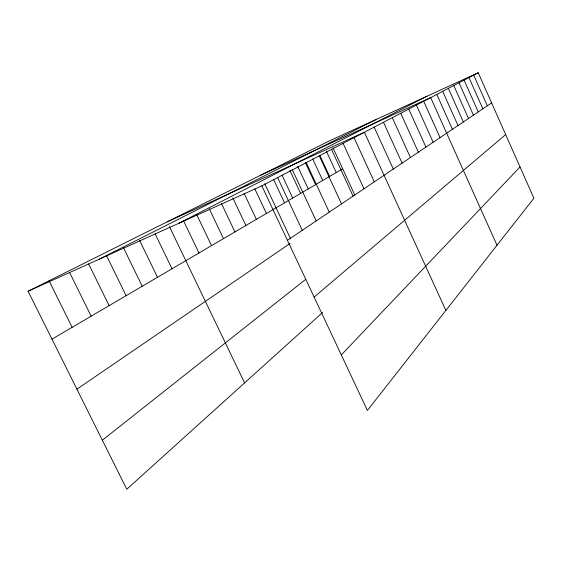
<?xml version="1.0" encoding="UTF-8"?>
<svg xmlns="http://www.w3.org/2000/svg" width="562" height="562" viewBox="0 0 562 562"><rect width="100%" height="100%" fill="white"/><g stroke="black" fill="none" stroke-linecap="round" stroke-linejoin="round"><path stroke-width="0.84" d="M341.31 354.924L520.04 166.984M322.609 312.493L126.787 489.242L28.1 291.249L329.739 140.718L478.241 72.758L533.9 198.238L367.4 410.436L261.843 185.86L478.241 72.758M314.116 297.073L505.667 134.585M102.347 440.215L305.84 279.244M76.91 389.178L289.992 243.515M287.421 240.276L491.624 102.93M51.971 339.139L342.68 168.769M178.491 223.444L427.036 96.193M99.263 259.166L376.596 119.27M260.712 175.161L430.675 97.619L497.012 245.257M167.139 221.864L364.38 132.267L445.87 310.428M28.1 291.249L261.843 185.86M49.063 280.789L72.133 327.316M69.597 272.486L91.156 316.174M88.656 263.971L109.119 305.644M106.295 255.141L126.113 295.682M123.408 247.61L142.214 286.248M139.636 240.452L157.493 277.291M155.063 233.694L172.014 268.784M183.444 220.585L198.976 252.984M169.38 226.521L244.618 382.891M196.819 214.867L211.523 245.636M209.226 208.664L223.493 238.618M232.808 197.873L245.889 225.495M221.463 203.528L234.937 231.909M244.048 193.251L256.37 219.349M264.73 183.711L290.666 238.941M254.832 188.874L266.416 213.462M282.04 175.204L292.718 198.049M277.628 177.613L302.279 230.287M273.546 179.376L284.541 202.84M297.698 166.324L308.236 188.958M292.395 169.893L316.195 220.929M289.873 170.398L300.614 193.419M319.279 155.843L341.52 203.894M312.739 158.997L322.7 180.472M306.255 162.65L329.248 212.148M305.349 162.587L315.591 184.645M332.971 147.729L354.826 195.119M331.538 149.436L353.084 196.117M326.36 151.171L336.238 172.548M319.799 155.309L329.578 176.447M343.108 143.387L363.986 188.783M354.039 137.676L374.299 181.849M383.488 122.284L402.083 163.156M374.18 127.145L393.302 169.064M400.741 113.264L418.374 152.197M392.325 117.662L410.429 157.543M416.4 105.08L433.162 142.249M408.757 109.077L425.947 147.111M423.699 101.265L440.06 137.613M448.343 88.389L463.355 121.947M442.68 91.346L458.002 125.551M436.8 94.423L452.438 129.288M464.1 80.148L478.255 111.929M459.042 82.797L473.471 115.147M453.794 85.536L468.504 118.484M473.696 75.139L487.324 105.825M468.982 77.598L482.87 108.824"/></g></svg>
